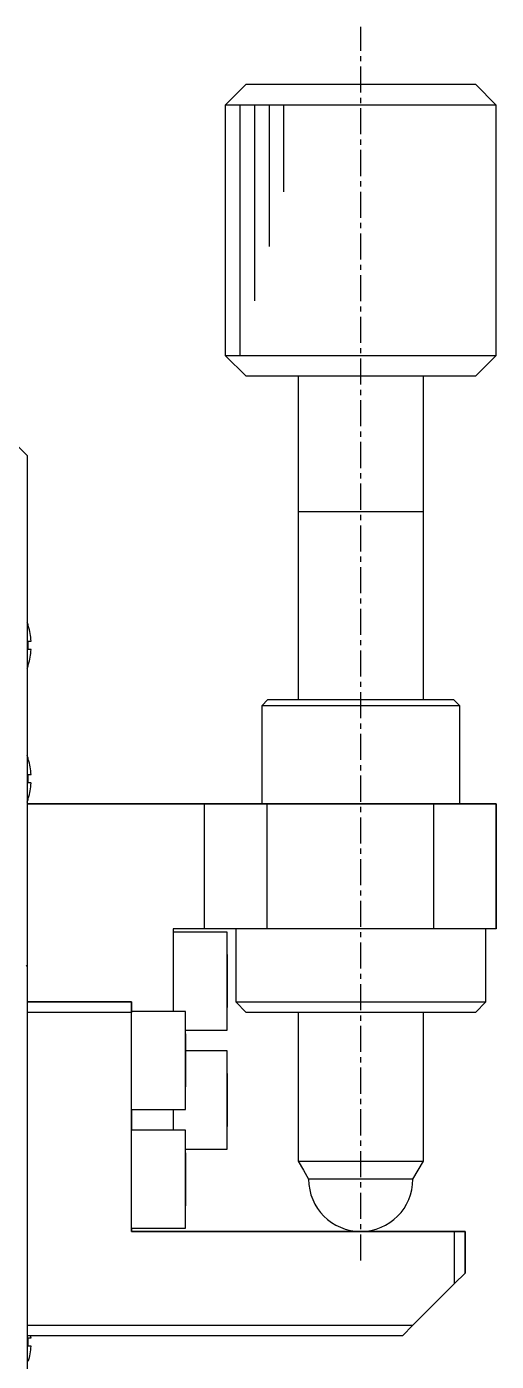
# Model space of a CAD drawing. Extents: x 96 to 331, y 38 to 298.
# Drawn here: x 176.5 to 199, y 233.9 to 297.9 of the extents above; entities that cross this region are included whole.
import ezdxf

# ---------------------------------------------------------------- set-up
doc = ezdxf.new("R2010")
doc.units = 0
doc.linetypes.add('CENTER', pattern=[2, 1.25, -0.25, 0.25, -0.25])
doc.layers.get('0').update_dxf_attribs({"linetype": 'CONTINUOUS'})
doc.layers.add('CENTER', color=1, linetype='CENTER')

# ---------------------------------------------------------------- blocks, each defined once
blk = doc.blocks.new('AID4742')
at = {"color": 7, "linetype": 'CONTINUOUS'}
blk.add_line((207.41, 313.52), (207.41, 301.52), dxfattribs=at)
at = {"color": 3, "linetype": 'CONTINUOUS'}
for p, q in [((208.11, 313.52), (208.11, 301.52)), ((208.81, 313.52), (208.81, 304.132436)), ((209.51, 313.52), (209.51, 306.744871)), ((210.21, 313.52), (210.21, 309.357307))]:
    blk.add_line(p, q, dxfattribs=at)

msp = doc.modelspace()

# ---------------------------------------------------------------- linework, layer by layer
at = {"color": 7, "linetype": 'CONTINUOUS'}
for p, q in [((186.991, 295.154), (185.991, 294.154)), ((186.991, 295.154), (197.991, 295.154)), ((186.991, 295.154), (197.991, 295.154)), ((198.991, 294.154), (197.991, 295.154)), ((198.991, 294.154), (185.991, 294.154)), ((185.991, 294.154), (185.991, 294.154)), ((198.991, 282.154), (198.991, 294.154)), ((185.991, 282.154), (198.991, 282.154)), ((185.991, 282.154), (186.991, 281.154)), ((197.991, 281.154), (198.991, 282.154)), ((197.991, 281.154), (186.991, 281.154)), ((189.491, 281.154), (189.491, 274.654)), ((195.491, 274.654), (195.491, 281.154)), ((176.491, 277.354), (175.991, 277.854)), ((176.491, 277.354), (176.491, 252.854)), ((189.491, 274.659), (189.491, 274.654)), ((189.491, 274.654), (189.491, 265.654)), ((195.491, 274.654), (189.491, 274.654)), ((189.491, 274.654), (189.491, 274.649)), ((195.491, 274.654), (195.491, 274.659)), ((195.491, 265.654), (195.491, 274.654)), ((195.491, 274.649), (195.491, 274.654)), ((176.546, 269.183), (176.546, 269.204)), ((176.546, 268.454), (176.678, 268.454)), ((176.546, 268.054), (176.546, 268.454)), ((176.678, 268.054), (176.546, 268.054)), ((176.546, 267.304), (176.546, 267.325)), ((188.041, 265.654), (187.741, 265.354)), ((188.041, 265.654), (196.941, 265.654)), ((188.041, 265.654), (189.491, 265.654)), ((195.491, 265.654), (196.941, 265.654)), ((197.241, 265.354), (196.941, 265.654)), ((197.241, 265.354), (187.741, 265.354)), ((187.741, 265.354), (187.741, 260.654)), ((197.241, 260.654), (197.241, 265.354)), ((176.546, 262.783), (176.546, 262.804)), ((176.546, 262.783), (176.546, 262.804)), ((176.546, 262.054), (176.678, 262.054)), ((176.546, 261.654), (176.546, 262.054)), ((176.678, 261.654), (176.546, 261.654)), ((184.991, 260.654), (176.491, 260.654)), ((176.491, 260.654), (184.991, 260.654)), ((176.546, 260.904), (176.546, 260.925)), ((176.546, 260.904), (176.546, 260.925)), ((184.991, 254.654), (184.991, 260.654)), ((184.991, 260.654), (187.991, 260.654)), ((187.741, 260.654), (184.991, 260.654)), ((197.241, 260.654), (187.741, 260.654)), ((187.991, 260.654), (195.991, 260.654)), ((187.991, 260.654), (187.991, 254.654)), ((195.991, 260.654), (198.991, 260.654)), ((195.991, 254.654), (195.991, 260.654)), ((198.991, 260.654), (197.241, 260.654)), ((198.991, 254.654), (198.991, 260.654)), ((198.991, 260.654), (198.991, 254.654)), ((183.491, 254.654), (183.491, 250.704)), ((184.991, 254.654), (183.491, 254.654)), ((183.491, 254.654), (183.491, 254.504)), ((186.091, 254.504), (183.491, 254.504)), ((187.991, 254.654), (184.991, 254.654)), ((186.091, 249.804), (186.091, 254.504)), ((186.091, 252.154), (186.091, 254.504)), ((186.491, 254.654), (186.491, 251.154)), ((195.991, 254.654), (187.991, 254.654)), ((198.991, 254.654), (195.991, 254.654)), ((198.491, 251.154), (198.491, 254.654)), ((186.091, 253.424), (186.091, 252.789)), ((186.091, 252.789), (186.091, 253.424)), ((176.491, 252.854), (176.446, 252.898)), ((176.491, 252.854), (176.491, 218.354)), ((186.091, 252.789), (186.091, 251.519)), ((186.091, 251.519), (186.091, 252.789)), ((186.091, 249.804), (186.091, 252.154)), ((186.091, 251.519), (186.091, 250.884)), ((186.091, 250.884), (186.091, 251.519)), ((176.491, 251.154), (181.491, 251.154)), ((176.991, 251.154), (176.491, 251.154)), ((181.491, 251.154), (176.991, 251.154)), ((181.491, 251.154), (181.491, 250.654)), ((181.491, 250.704), (181.491, 251.154)), ((186.491, 251.154), (198.491, 251.154)), ((186.491, 251.154), (186.991, 250.654)), ((197.991, 250.654), (198.491, 251.154)), ((181.491, 250.654), (176.491, 250.654)), ((184.091, 250.704), (181.491, 250.704)), ((181.491, 240.154), (181.491, 250.654)), ((184.091, 246.004), (184.091, 250.704)), ((184.091, 248.354), (184.091, 250.704)), ((197.991, 250.654), (186.991, 250.654)), ((189.491, 250.654), (189.491, 243.52)), ((195.491, 243.52), (195.491, 250.654)), ((184.091, 249.804), (186.091, 249.804)), ((184.091, 249.624), (184.091, 248.989)), ((184.091, 248.989), (184.091, 249.624)), ((184.091, 248.989), (184.091, 247.719)), ((184.091, 247.719), (184.091, 248.989)), ((186.091, 248.804), (184.091, 248.804)), ((184.091, 246.004), (184.091, 248.354)), ((186.091, 244.104), (186.091, 248.804)), ((186.091, 246.454), (186.091, 248.804)), ((184.091, 247.719), (184.091, 247.084)), ((184.091, 247.084), (184.091, 247.719)), ((186.091, 247.724), (186.091, 247.089)), ((186.091, 247.089), (186.091, 247.724)), ((186.091, 247.089), (186.091, 245.819)), ((186.091, 245.819), (186.091, 247.089)), ((186.091, 244.104), (186.091, 246.454)), ((181.491, 246.004), (184.091, 246.004)), ((181.491, 246.004), (181.491, 245.004)), ((183.491, 246.004), (183.491, 245.004)), ((186.091, 245.819), (186.091, 245.184)), ((186.091, 245.184), (186.091, 245.819)), ((184.091, 245.004), (181.491, 245.004)), ((184.091, 240.304), (184.091, 245.004)), ((184.091, 242.654), (184.091, 245.004)), ((184.091, 244.104), (186.091, 244.104)), ((184.091, 243.924), (184.091, 243.289)), ((184.091, 243.289), (184.091, 243.924)), ((184.091, 243.289), (184.091, 242.019)), ((184.091, 242.019), (184.091, 243.289)), ((189.491, 243.52), (195.491, 243.52)), ((189.491, 243.52), (189.741, 243.087)), ((195.241, 243.087), (195.491, 243.52)), ((184.091, 240.304), (184.091, 242.654)), ((189.741, 243.087), (189.991, 242.654)), ((194.991, 242.654), (189.991, 242.654)), ((194.991, 242.654), (195.241, 243.087)), ((184.091, 242.019), (184.091, 241.384)), ((184.091, 241.384), (184.091, 242.019)), ((181.491, 240.304), (184.091, 240.304)), ((181.491, 240.304), (181.491, 240.154)), ((181.491, 240.154), (192.491, 240.154)), ((196.991, 240.154), (181.491, 240.154)), ((192.491, 240.154), (196.991, 240.154)), ((196.991, 237.654), (196.991, 240.154)), ((196.991, 240.154), (197.491, 240.154)), ((197.491, 240.154), (196.991, 240.154)), ((197.491, 238.154), (197.491, 240.154)), ((197.491, 240.154), (197.491, 238.154)), ((197.491, 238.154), (196.991, 237.654)), ((194.991, 235.654), (196.991, 237.654)), ((176.491, 235.654), (194.991, 235.654)), ((194.991, 235.654), (194.491, 235.154)), ((194.491, 235.154), (176.491, 235.154)), ((176.546, 235.054), (176.678, 235.054)), ((176.546, 234.654), (176.546, 235.054)), ((176.678, 234.654), (176.546, 234.654))]:
    msp.add_line(p, q, dxfattribs=at)
at = {"color": 9, "linetype": 'CONTINUOUS'}
for p, q in [((189.491, 274.654), (189.491, 274.654)), ((189.74, 274.654), (189.491, 274.654)), ((195.241, 274.654), (189.74, 274.654)), ((195.491, 274.654), (195.241, 274.654))]:
    msp.add_line(p, q, dxfattribs=at)
at = {"color": 7, "linetype": 'CONTINUOUS'}
for centre, radius, start, end in [((173.491, 268.254), 3.2, 17.27001, 20.36414), ((173.491, 268.254), 3.194, 3.59035, 16.90526), ((173.491, 268.254), 3.194, 343.09474, 356.40965), ((173.491, 268.254), 3.2, 339.63586, 342.72999), ((173.491, 261.854), 3.2, 17.27001, 20.36414), ((173.491, 261.854), 3.194, 3.59035, 16.90526), ((173.491, 261.854), 3.194, 343.09474, 356.40965), ((173.491, 261.854), 3.2, 339.63586, 342.72999), ((192.491, 242.654), 2.5, 180, 0), ((173.491, 234.854), 3.194, 3.59035, 5.38995), ((173.491, 234.854), 3.194, 343.09474, 356.40965)]:
    msp.add_arc(centre, radius, start, end, dxfattribs=at)
at = {"layer": 'CENTER', "color": 1, "linetype": 'CENTER'}
msp.add_line((192.491, 238.757), (192.491, 297.917), dxfattribs=at)

# ---------------------------------------------------------------- block references
msp.add_blockref('AID4742', (-21.419, -19.366))

doc.saveas('drawing.dxf')
